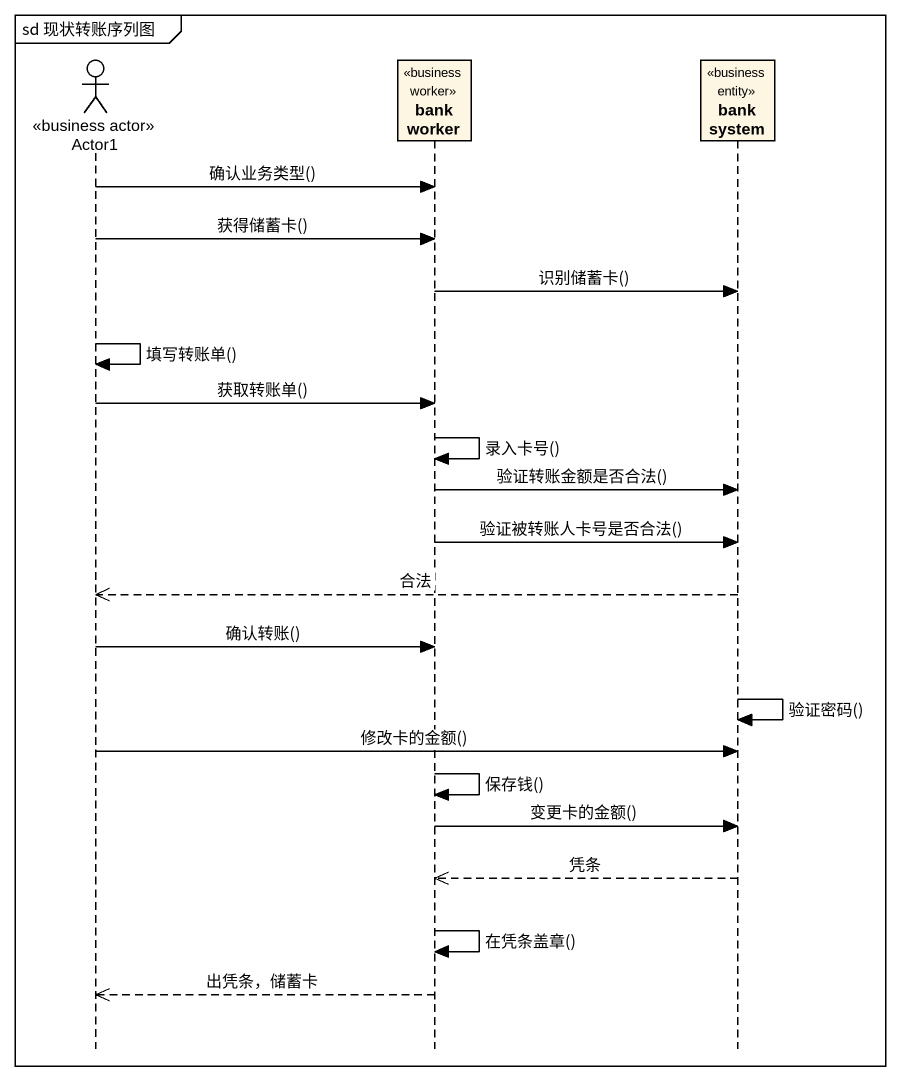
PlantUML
@startuml
mainframe sd 现状转账序列图
hide footbox
actor Actor1 <<business actor>>
participant "bank worker" as bank_worker <<business worker>>
participant "bank system" as bank_system <<business entity>>

Actor1 -> bank_worker : 确认业务类型()
Actor1 -> bank_worker : 获得储蓄卡()
bank_worker -> bank_system : 识别储蓄卡()
Actor1 -> Actor1 : 填写转账单()
Actor1 -> bank_worker : 获取转账单()
bank_worker -> bank_worker : 录入卡号()
bank_worker -> bank_system : 验证转账金额是否合法()
bank_worker -> bank_system : 验证被转账人卡号是否合法()
bank_system -->> Actor1 : 合法
Actor1 -> bank_worker : 确认转账()
bank_system -> bank_system : 验证密码()
Actor1 -> bank_system : 修改卡的金额()
bank_worker -> bank_worker : 保存钱()
bank_worker -> bank_system : 变更卡的金额()
bank_system -->> bank_worker : 凭条
bank_worker -> bank_worker : 在凭条盖章()
bank_worker -->> Actor1 : 出凭条，储蓄卡
@enduml
